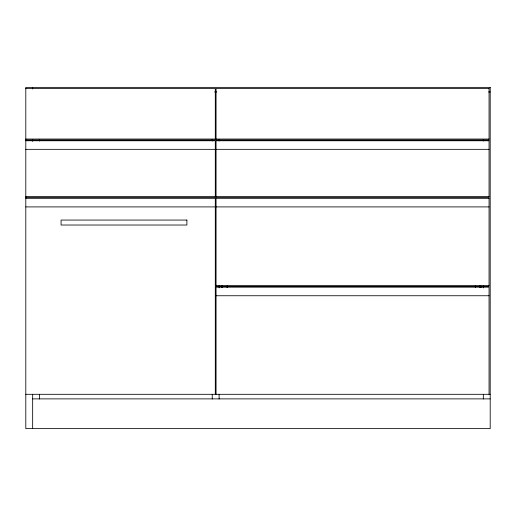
<?xml version="1.0" encoding="UTF-8"?>
<svg xmlns="http://www.w3.org/2000/svg" width="516" height="516" viewBox="0 0 516 516"><rect width="100%" height="100%" fill="white"/><g stroke="black" fill="none" stroke-linecap="round" stroke-linejoin="round"><path stroke-width="0.77" d="M25.8 88.52L215.295 88.52L215.295 139.991L25.8 139.991M214.533 91.951L216.823 91.951M488.588 91.951L490.2 91.951M25.8 139.043L215.295 139.043M216.062 139.043L489.058 139.043M25.8 140.758L215.295 140.758L215.295 197.57L25.8 197.57M25.8 149.337L215.295 149.337M216.062 149.337L489.058 149.337M25.8 196.615L215.295 196.615M216.062 196.615L489.058 196.615M25.8 198.331L215.295 198.331L215.295 394.308M25.8 206.91L215.295 206.91M216.062 206.91L489.058 206.91M216.062 285.451L489.058 285.451M216.062 295.745L489.058 295.745M25.8 394.308L490.2 394.308M32.663 398.881L490.2 398.881M489.058 394.308L489.058 287.167L216.062 287.167L216.062 394.308M483.337 139.397L483.337 141.029M483.337 285.748L483.337 287.928M483.337 394.308L483.337 399.016M481.047 286.025L481.047 287.547M479.906 285.864L479.906 287.457M475.333 285.864L475.333 287.715M227.117 285.864L227.117 287.715M222.538 285.864L222.538 287.457M221.396 286.025L221.396 287.547M219.107 139.397L219.107 141.029M219.107 285.748L219.107 287.928M219.107 394.308L219.107 399.016M212.244 139.397L212.244 141.029M212.244 394.308L212.244 399.016M39.526 139.397L39.526 141.029M39.526 394.308L39.526 399.016M32.663 87.378L32.663 88.991M32.663 139.397L32.663 141.352M32.663 394.308L32.663 428.622M490.2 87.378L25.8 87.378L25.8 428.622L490.2 428.622L490.2 87.378M489.058 88.52L216.062 88.52L216.062 139.991L489.058 139.991L489.058 88.52M489.058 140.758L216.062 140.758L216.062 197.57L489.058 197.57L489.058 140.758M489.058 198.331L216.062 198.331L216.062 286.406L489.058 286.406L489.058 198.331M186.889 220.061L61.069 220.061L61.069 225.021L186.889 225.021L186.889 220.061"/></g></svg>
